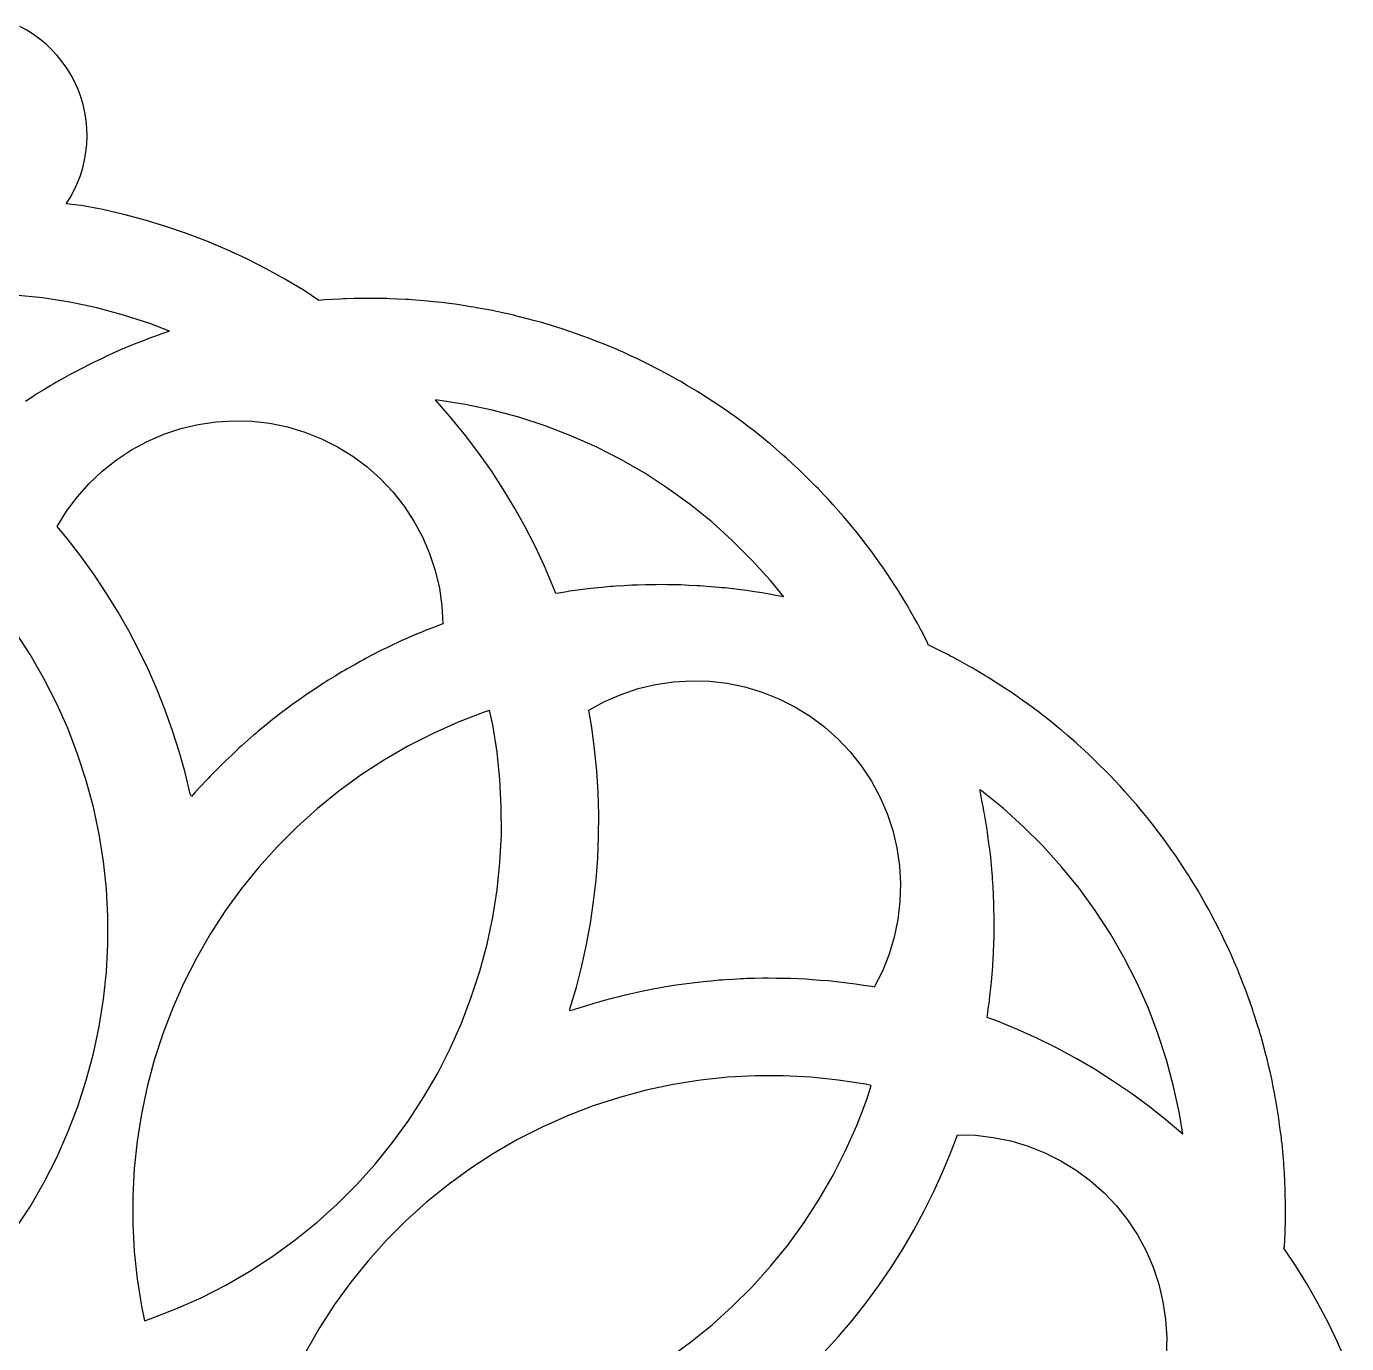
# Model space of a CAD drawing. Extents: x -29.4 to 29.4, y -31.3 to 31.3.
# Drawn here: x 0.95 to 28.41, y 3.65 to 31.04 of the extents above; entities that cross this region are included whole.
import ezdxf

# ---------------------------------------------------------------- set-up
doc = ezdxf.new("R2010")
doc.units = 0
doc.layers.get('0').update_dxf_attribs({"linetype": 'CONTINUOUS'})

msp = doc.modelspace()

# ---------------------------------------------------------------- linework, layer by layer
for p, q in [((0.957, 30.959), (0.811, 31.038)), ((1.097, 30.87), (0.957, 30.959)), ((1.231, 30.773), (1.097, 30.87)), ((1.359, 30.667), (1.231, 30.773)), ((1.48, 30.552), (1.359, 30.667)), ((1.592, 30.431), (1.48, 30.552)), ((1.697, 30.302), (1.592, 30.431)), ((1.793, 30.166), (1.697, 30.302)), ((1.88, 30.025), (1.793, 30.166)), ((1.957, 29.878), (1.88, 30.025)), ((2.025, 29.726), (1.957, 29.878)), ((2.082, 29.571), (2.025, 29.726)), ((2.13, 29.411), (2.082, 29.571)), ((2.166, 29.249), (2.13, 29.411)), ((2.193, 29.086), (2.166, 29.249)), ((2.208, 28.92), (2.193, 29.086)), ((2.212, 28.754), (2.208, 28.92)), ((2.189, 28.423), (2.206, 28.588)), ((2.206, 28.588), (2.212, 28.754)), ((2.161, 28.26), (2.189, 28.423)), ((2.073, 27.94), (2.122, 28.098)), ((2.122, 28.098), (2.161, 28.26)), ((1.944, 27.634), (2.014, 27.785)), ((2.014, 27.785), (2.073, 27.94)), ((1.777, 27.347), (1.865, 27.488)), ((1.865, 27.488), (1.944, 27.634)), ((2.092, 27.315), (1.777, 27.347)), ((2.537, 27.229), (2.092, 27.315)), ((2.98, 27.128), (2.537, 27.229)), ((3.418, 27.011), (2.98, 27.128)), ((3.852, 26.879), (3.418, 27.011)), ((4.282, 26.732), (3.852, 26.879)), ((4.705, 26.57), (4.282, 26.732)), ((5.123, 26.394), (4.705, 26.57)), ((5.535, 26.202), (5.123, 26.394)), ((5.94, 25.997), (5.535, 26.202)), ((6.337, 25.778), (5.94, 25.997)), ((6.726, 25.545), (6.337, 25.778)), ((7.03, 25.341), (6.726, 25.545)), ((1.284, 25.392), (0.712, 25.452)), ((1.851, 25.303), (1.284, 25.392)), ((2.413, 25.184), (1.851, 25.303)), ((7.09, 25.344), (7.03, 25.341)), ((7.15, 25.35), (7.09, 25.344)), ((7.316, 25.359), (7.15, 25.35)), ((7.482, 25.369), (7.316, 25.359)), ((7.543, 25.371), (7.482, 25.369)), ((7.604, 25.374), (7.543, 25.371)), ((7.77, 25.377), (7.604, 25.374)), ((7.936, 25.382), (7.77, 25.377)), ((7.997, 25.382), (7.936, 25.382)), ((8.057, 25.383), (7.997, 25.382)), ((8.223, 25.38), (8.057, 25.383)), ((8.39, 25.379), (8.223, 25.38)), ((8.45, 25.377), (8.39, 25.379)), ((8.511, 25.376), (8.45, 25.377)), ((8.677, 25.367), (8.511, 25.376)), ((8.843, 25.36), (8.677, 25.367)), ((8.904, 25.356), (8.843, 25.36)), ((8.964, 25.353), (8.904, 25.356)), ((9.13, 25.338), (8.964, 25.353)), ((9.296, 25.326), (9.13, 25.338)), ((9.356, 25.319), (9.296, 25.326)), ((9.416, 25.314), (9.356, 25.319)), ((9.581, 25.294), (9.416, 25.314)), ((9.747, 25.275), (9.581, 25.294)), ((9.806, 25.267), (9.747, 25.275)), ((9.867, 25.259), (9.806, 25.267)), ((2.969, 25.035), (2.413, 25.184)), ((3.515, 24.858), (2.969, 25.035)), ((10.031, 25.234), (9.867, 25.259)), ((10.195, 25.209), (10.031, 25.234)), ((10.255, 25.198), (10.195, 25.209)), ((10.315, 25.189), (10.255, 25.198)), ((10.478, 25.158), (10.315, 25.189)), ((10.642, 25.128), (10.478, 25.158)), ((10.701, 25.115), (10.642, 25.128)), ((10.76, 25.103), (10.701, 25.115)), ((10.923, 25.066), (10.76, 25.103)), ((11.085, 25.03), (10.923, 25.066)), ((11.144, 25.015), (11.085, 25.03)), ((11.203, 25.002), (11.144, 25.015)), ((11.364, 24.959), (11.203, 25.002)), ((3.926, 24.702), (3.515, 24.858)), ((11.525, 24.918), (11.364, 24.959)), ((11.583, 24.901), (11.525, 24.918)), ((11.641, 24.885), (11.583, 24.901)), ((11.8, 24.837), (11.641, 24.885)), ((11.96, 24.79), (11.8, 24.837)), ((12.017, 24.771), (11.96, 24.79)), ((12.075, 24.753), (12.017, 24.771)), ((12.233, 24.699), (12.075, 24.753)), ((3.344, 24.488), (3.189, 24.428)), ((3.499, 24.549), (3.344, 24.488)), ((3.556, 24.57), (3.499, 24.549)), ((3.612, 24.592), (3.556, 24.57)), ((3.769, 24.646), (3.612, 24.592)), ((3.926, 24.702), (3.769, 24.646)), ((12.391, 24.647), (12.233, 24.699)), ((12.447, 24.626), (12.391, 24.647)), ((12.505, 24.606), (12.447, 24.626)), ((12.66, 24.547), (12.505, 24.606)), ((12.816, 24.489), (12.66, 24.547)), ((12.872, 24.466), (12.816, 24.489)), ((12.929, 24.444), (12.872, 24.466)), ((13.082, 24.38), (12.929, 24.444)), ((2.661, 24.2), (2.511, 24.128)), ((2.717, 24.225), (2.661, 24.2)), ((2.771, 24.25), (2.717, 24.225)), ((2.924, 24.316), (2.771, 24.25)), ((3.077, 24.382), (2.924, 24.316)), ((3.133, 24.404), (3.077, 24.382)), ((3.189, 24.428), (3.133, 24.404)), ((13.236, 24.316), (13.082, 24.38)), ((13.291, 24.291), (13.236, 24.316)), ((13.347, 24.268), (13.291, 24.291)), ((13.497, 24.198), (13.347, 24.268)), ((13.649, 24.129), (13.497, 24.198)), ((2.105, 23.927), (1.957, 23.851)), ((2.252, 24.004), (2.105, 23.927)), ((2.307, 24.03), (2.252, 24.004)), ((2.361, 24.058), (2.307, 24.03)), ((2.511, 24.128), (2.361, 24.058)), ((13.703, 24.102), (13.649, 24.129)), ((13.758, 24.077), (13.703, 24.102)), ((13.906, 24.001), (13.758, 24.077)), ((14.055, 23.927), (13.906, 24.001)), ((14.109, 23.899), (14.055, 23.927)), ((14.163, 23.871), (14.109, 23.899)), ((1.56, 23.631), (1.508, 23.599)), ((1.705, 23.711), (1.56, 23.631)), ((1.85, 23.794), (1.705, 23.711)), ((1.904, 23.822), (1.85, 23.794)), ((1.957, 23.851), (1.904, 23.822)), ((14.308, 23.791), (14.163, 23.871)), ((14.455, 23.712), (14.308, 23.791)), ((14.507, 23.681), (14.455, 23.712)), ((14.56, 23.652), (14.507, 23.681)), ((14.703, 23.567), (14.56, 23.652)), ((1.121, 23.363), (1.069, 23.331)), ((1.171, 23.396), (1.121, 23.363)), ((1.314, 23.482), (1.171, 23.396)), ((1.456, 23.569), (1.314, 23.482)), ((1.508, 23.599), (1.456, 23.569)), ((14.846, 23.482), (14.703, 23.567)), ((14.897, 23.45), (14.846, 23.482)), ((14.949, 23.419), (14.897, 23.45)), ((15.089, 23.329), (14.949, 23.419)), ((1.069, 23.331), (0.931, 23.239)), ((9.507, 23.267), (9.457, 23.272)), ((9.502, 23.223), (9.457, 23.272)), ((9.8, 22.881), (9.502, 23.223)), ((10.074, 23.177), (9.507, 23.267)), ((10.637, 23.058), (10.074, 23.177)), ((15.229, 23.239), (15.089, 23.329)), ((15.279, 23.205), (15.229, 23.239)), ((15.33, 23.172), (15.279, 23.205)), ((15.467, 23.077), (15.33, 23.172)), ((15.604, 22.983), (15.467, 23.077)), ((4.525, 22.762), (4.895, 22.817)), ((4.895, 22.817), (5.268, 22.839)), ((5.268, 22.839), (5.642, 22.829)), ((5.642, 22.829), (6.013, 22.786)), ((10.086, 22.529), (9.8, 22.881)), ((11.192, 22.909), (10.637, 23.058)), ((11.738, 22.732), (11.192, 22.909)), ((15.653, 22.947), (15.604, 22.983)), ((15.702, 22.913), (15.653, 22.947)), ((15.835, 22.813), (15.702, 22.913)), ((15.969, 22.714), (15.835, 22.813)), ((3.464, 22.409), (3.807, 22.558)), ((3.807, 22.558), (4.161, 22.676)), ((4.161, 22.676), (4.525, 22.762)), ((6.013, 22.786), (6.38, 22.71)), ((6.38, 22.71), (6.738, 22.603)), ((6.738, 22.603), (7.085, 22.465)), ((10.36, 22.167), (10.086, 22.529)), ((12.275, 22.526), (11.738, 22.732)), ((12.8, 22.293), (12.275, 22.526)), ((16.017, 22.677), (15.969, 22.714)), ((16.065, 22.64), (16.017, 22.677)), ((16.195, 22.536), (16.065, 22.64)), ((16.325, 22.433), (16.195, 22.536)), ((3.135, 22.231), (3.464, 22.409)), ((7.085, 22.465), (7.42, 22.298)), ((7.42, 22.298), (7.738, 22.101)), ((13.312, 22.032), (12.8, 22.293)), ((16.371, 22.393), (16.325, 22.433)), ((16.418, 22.355), (16.371, 22.393)), ((16.544, 22.246), (16.418, 22.355)), ((16.671, 22.139), (16.544, 22.246)), ((2.53, 21.793), (2.823, 22.025)), ((2.823, 22.025), (3.135, 22.231)), ((7.738, 22.101), (8.038, 21.878)), ((10.621, 21.796), (10.36, 22.167)), ((13.81, 21.745), (13.312, 22.032)), ((16.716, 22.098), (16.671, 22.139)), ((16.761, 22.058), (16.716, 22.098)), ((16.883, 21.945), (16.761, 22.058)), ((2.259, 21.535), (2.53, 21.793)), ((8.038, 21.878), (8.317, 21.63)), ((10.869, 21.416), (10.621, 21.796)), ((14.292, 21.432), (13.81, 21.745)), ((17.006, 21.833), (16.883, 21.945)), ((17.049, 21.79), (17.006, 21.833)), ((17.094, 21.749), (17.049, 21.79)), ((17.212, 21.632), (17.094, 21.749)), ((2.011, 21.256), (2.259, 21.535)), ((8.317, 21.63), (8.574, 21.358)), ((11.103, 21.027), (10.869, 21.416)), ((14.757, 21.094), (14.292, 21.432)), ((17.33, 21.515), (17.212, 21.632)), ((17.372, 21.472), (17.33, 21.515)), ((17.415, 21.429), (17.372, 21.472)), ((17.529, 21.307), (17.415, 21.429)), ((1.788, 20.955), (2.011, 21.256)), ((8.574, 21.358), (8.805, 21.064)), ((17.643, 21.187), (17.529, 21.307)), ((17.684, 21.142), (17.643, 21.187)), ((17.725, 21.097), (17.684, 21.142)), ((1.592, 20.637), (1.788, 20.955)), ((8.805, 21.064), (9.011, 20.752)), ((11.324, 20.631), (11.103, 21.027)), ((15.204, 20.733), (14.757, 21.094)), ((17.834, 20.972), (17.725, 21.097)), ((17.945, 20.848), (17.834, 20.972)), ((1.827, 20.354), (1.592, 20.637)), ((9.011, 20.752), (9.188, 20.423)), ((11.53, 20.227), (11.324, 20.631)), ((15.631, 20.348), (15.204, 20.733)), ((17.984, 20.801), (17.945, 20.848)), ((18.023, 20.756), (17.984, 20.801)), ((18.128, 20.626), (18.023, 20.756)), ((18.234, 20.498), (18.128, 20.626)), ((2.104, 19.994), (1.827, 20.354)), ((9.188, 20.423), (9.336, 20.079)), ((16.038, 19.942), (15.631, 20.348)), ((18.271, 20.45), (18.234, 20.498)), ((18.31, 20.403), (18.271, 20.45)), ((18.41, 20.271), (18.31, 20.403)), ((9.336, 20.079), (9.453, 19.724)), ((11.723, 19.816), (11.53, 20.227)), ((18.511, 20.139), (18.41, 20.271)), ((18.547, 20.09), (18.511, 20.139)), ((18.583, 20.041), (18.547, 20.09)), ((2.368, 19.626), (2.104, 19.994)), ((11.901, 19.399), (11.723, 19.816)), ((16.423, 19.515), (16.038, 19.942)), ((18.679, 19.905), (18.583, 20.041)), ((18.776, 19.77), (18.679, 19.905)), ((18.809, 19.72), (18.776, 19.77)), ((2.619, 19.248), (2.368, 19.626)), ((9.453, 19.724), (9.539, 19.36)), ((16.7, 19.175), (16.423, 19.515)), ((18.844, 19.67), (18.809, 19.72)), ((18.935, 19.531), (18.844, 19.67)), ((19.027, 19.392), (18.935, 19.531)), ((2.857, 18.861), (2.619, 19.248)), ((9.539, 19.36), (9.593, 18.99)), ((11.96, 19.245), (11.901, 19.399)), ((12.023, 19.255), (11.96, 19.245)), ((12.187, 19.283), (12.023, 19.255)), ((12.247, 19.291), (12.187, 19.283)), ((12.307, 19.301), (12.247, 19.291)), ((12.472, 19.321), (12.307, 19.301)), ((12.637, 19.343), (12.472, 19.321)), ((12.697, 19.349), (12.637, 19.343)), ((12.757, 19.357), (12.697, 19.349)), ((12.923, 19.372), (12.757, 19.357)), ((13.088, 19.388), (12.923, 19.372)), ((13.149, 19.392), (13.088, 19.388)), ((13.209, 19.397), (13.149, 19.392)), ((13.375, 19.406), (13.209, 19.397)), ((13.541, 19.417), (13.375, 19.406)), ((13.602, 19.418), (13.541, 19.417)), ((13.662, 19.422), (13.602, 19.418)), ((13.828, 19.425), (13.662, 19.422)), ((13.995, 19.429), (13.828, 19.425)), ((14.055, 19.429), (13.995, 19.429)), ((14.116, 19.43), (14.055, 19.429)), ((14.282, 19.428), (14.116, 19.43)), ((14.448, 19.426), (14.282, 19.428)), ((14.509, 19.424), (14.448, 19.426)), ((14.569, 19.423), (14.509, 19.424)), ((14.736, 19.415), (14.569, 19.423)), ((14.902, 19.408), (14.736, 19.415)), ((14.962, 19.403), (14.902, 19.408)), ((15.023, 19.4), (14.962, 19.403)), ((15.188, 19.386), (15.023, 19.4)), ((15.354, 19.373), (15.188, 19.386)), ((15.414, 19.366), (15.354, 19.373)), ((15.475, 19.361), (15.414, 19.366)), ((15.64, 19.341), (15.475, 19.361)), ((15.805, 19.323), (15.64, 19.341)), ((15.865, 19.314), (15.805, 19.323)), ((15.925, 19.307), (15.865, 19.314)), ((16.09, 19.281), (15.925, 19.307)), ((16.254, 19.257), (16.09, 19.281)), ((16.314, 19.246), (16.254, 19.257)), ((16.373, 19.236), (16.314, 19.246)), ((16.537, 19.205), (16.373, 19.236)), ((19.059, 19.341), (19.027, 19.392)), ((19.092, 19.29), (19.059, 19.341)), ((19.178, 19.148), (19.092, 19.29)), ((9.593, 18.99), (9.614, 18.617)), ((16.7, 19.175), (16.537, 19.205)), ((19.265, 19.006), (19.178, 19.148)), ((19.295, 18.953), (19.265, 19.006)), ((19.326, 18.901), (19.295, 18.953)), ((3.082, 18.467), (2.857, 18.861)), ((19.407, 18.756), (19.326, 18.901)), ((19.489, 18.612), (19.407, 18.756)), ((1.028, 17.978), (0.715, 18.459)), ((3.292, 18.065), (3.082, 18.467)), ((9.135, 18.429), (8.983, 18.363)), ((9.192, 18.452), (9.135, 18.429)), ((9.247, 18.476), (9.192, 18.452)), ((9.403, 18.535), (9.247, 18.476)), ((9.557, 18.597), (9.403, 18.535)), ((9.614, 18.617), (9.557, 18.597)), ((19.517, 18.558), (19.489, 18.612)), ((19.547, 18.505), (19.517, 18.558)), ((19.572, 18.454), (19.547, 18.505)), ((19.7, 18.21), (19.572, 18.454)), ((8.57, 18.176), (8.419, 18.105)), ((8.72, 18.248), (8.57, 18.176)), ((8.775, 18.272), (8.72, 18.248)), ((8.83, 18.298), (8.775, 18.272)), ((8.983, 18.363), (8.83, 18.298)), ((19.707, 18.176), (19.7, 18.21)), ((19.817, 18.124), (19.707, 18.176)), ((19.965, 18.049), (19.817, 18.124)), ((1.315, 17.48), (1.028, 17.978)), ((3.488, 17.656), (3.292, 18.065)), ((7.962, 17.869), (7.909, 17.841)), ((8.015, 17.898), (7.962, 17.869)), ((8.163, 17.974), (8.015, 17.898)), ((8.311, 18.051), (8.163, 17.974)), ((8.365, 18.078), (8.311, 18.051)), ((8.419, 18.105), (8.365, 18.078)), ((20.114, 17.975), (19.965, 18.049)), ((20.167, 17.946), (20.114, 17.975)), ((20.221, 17.919), (20.167, 17.946)), ((20.367, 17.838), (20.221, 17.919)), ((3.67, 17.24), (3.488, 17.656)), ((7.514, 17.617), (7.372, 17.529)), ((7.567, 17.647), (7.514, 17.617)), ((7.619, 17.678), (7.567, 17.647)), ((7.764, 17.759), (7.619, 17.678)), ((7.909, 17.841), (7.764, 17.759)), ((20.513, 17.759), (20.367, 17.838)), ((20.566, 17.729), (20.513, 17.759)), ((20.619, 17.699), (20.566, 17.729)), ((20.761, 17.614), (20.619, 17.699)), ((20.905, 17.53), (20.761, 17.614)), ((1.577, 16.968), (1.315, 17.48)), ((7.128, 17.379), (6.989, 17.287)), ((7.179, 17.41), (7.128, 17.379)), ((7.23, 17.443), (7.179, 17.41)), ((7.372, 17.529), (7.23, 17.443)), ((13.673, 17.267), (14.037, 17.354)), ((14.037, 17.354), (14.407, 17.408)), ((14.407, 17.408), (14.78, 17.431)), ((14.78, 17.431), (15.154, 17.421)), ((15.154, 17.421), (15.525, 17.378)), ((15.525, 17.378), (15.891, 17.303)), ((15.891, 17.303), (16.25, 17.196)), ((20.956, 17.497), (20.905, 17.53)), ((21.008, 17.466), (20.956, 17.497)), ((21.148, 17.376), (21.008, 17.466)), ((21.288, 17.287), (21.148, 17.376)), ((3.837, 16.818), (3.67, 17.24)), ((6.615, 17.03), (6.479, 16.935)), ((6.75, 17.127), (6.615, 17.03)), ((6.8, 17.161), (6.75, 17.127)), ((6.85, 17.196), (6.8, 17.161)), ((6.989, 17.287), (6.85, 17.196)), ((12.975, 16.999), (13.318, 17.148)), ((13.318, 17.148), (13.673, 17.267)), ((16.25, 17.196), (16.597, 17.058)), ((16.597, 17.058), (16.932, 16.891)), ((21.338, 17.253), (21.288, 17.287)), ((21.389, 17.22), (21.338, 17.253)), ((21.525, 17.124), (21.389, 17.22)), ((21.663, 17.031), (21.525, 17.124)), ((21.711, 16.995), (21.663, 17.031)), ((1.811, 16.443), (1.577, 16.968)), ((3.99, 16.391), (3.837, 16.818)), ((6.249, 16.761), (6.117, 16.661)), ((6.381, 16.863), (6.249, 16.761)), ((6.43, 16.898), (6.381, 16.863)), ((6.479, 16.935), (6.43, 16.898)), ((10.469, 16.776), (9.932, 16.57)), ((10.584, 16.814), (10.469, 16.776)), ((10.648, 16.514), (10.584, 16.814)), ((12.647, 16.821), (12.975, 16.999)), ((12.708, 16.459), (12.647, 16.821)), ((16.932, 16.891), (17.25, 16.695)), ((21.761, 16.96), (21.711, 16.995)), ((21.894, 16.86), (21.761, 16.96)), ((22.028, 16.762), (21.894, 16.86)), ((22.075, 16.724), (22.028, 16.762)), ((5.894, 16.48), (5.765, 16.375)), ((6.022, 16.586), (5.894, 16.48)), ((6.07, 16.623), (6.022, 16.586)), ((6.117, 16.661), (6.07, 16.623)), ((9.932, 16.57), (9.407, 16.336)), ((10.738, 15.946), (10.648, 16.514)), ((17.25, 16.695), (17.55, 16.472)), ((22.124, 16.688), (22.075, 16.724)), ((22.253, 16.583), (22.124, 16.688)), ((22.384, 16.48), (22.253, 16.583)), ((22.43, 16.441), (22.384, 16.48)), ((2.017, 15.907), (1.811, 16.443)), ((4.127, 15.958), (3.99, 16.391)), ((5.672, 16.297), (5.548, 16.186)), ((5.719, 16.335), (5.672, 16.297)), ((5.765, 16.375), (5.719, 16.335)), ((9.407, 16.336), (8.895, 16.075)), ((12.768, 16.009), (12.708, 16.459)), ((17.55, 16.472), (17.829, 16.223)), ((17.829, 16.223), (18.086, 15.952)), ((22.477, 16.403), (22.43, 16.441)), ((22.603, 16.294), (22.477, 16.403)), ((22.729, 16.186), (22.603, 16.294)), ((4.25, 15.521), (4.127, 15.958)), ((5.333, 15.995), (5.213, 15.88)), ((5.378, 16.035), (5.333, 15.995)), ((5.423, 16.077), (5.378, 16.035)), ((5.548, 16.186), (5.423, 16.077)), ((8.895, 16.075), (8.398, 15.787)), ((10.798, 15.375), (10.738, 15.946)), ((12.813, 15.558), (12.768, 16.009)), ((18.086, 15.952), (18.318, 15.658)), ((22.774, 16.145), (22.729, 16.186)), ((22.82, 16.105), (22.774, 16.145)), ((22.942, 15.992), (22.82, 16.105)), ((23.065, 15.88), (22.942, 15.992)), ((2.195, 15.36), (2.017, 15.907)), ((5.005, 15.682), (4.888, 15.563)), ((5.048, 15.724), (5.005, 15.682)), ((5.091, 15.767), (5.048, 15.724)), ((5.213, 15.88), (5.091, 15.767)), ((8.398, 15.787), (7.916, 15.474)), ((18.318, 15.658), (18.524, 15.346)), ((23.108, 15.838), (23.065, 15.88)), ((23.152, 15.796), (23.108, 15.838)), ((23.27, 15.679), (23.152, 15.796)), ((23.389, 15.563), (23.27, 15.679)), ((4.356, 15.08), (4.25, 15.521)), ((4.73, 15.401), (4.687, 15.358)), ((4.771, 15.445), (4.73, 15.401)), ((4.888, 15.563), (4.771, 15.445)), ((7.916, 15.474), (7.451, 15.136)), ((12.842, 15.105), (12.813, 15.558)), ((23.431, 15.519), (23.389, 15.563)), ((23.474, 15.476), (23.431, 15.519)), ((23.587, 15.355), (23.474, 15.476)), ((2.344, 14.805), (2.195, 15.36)), ((4.462, 15.113), (4.422, 15.067)), ((4.575, 15.235), (4.462, 15.113)), ((4.687, 15.358), (4.575, 15.235)), ((7.451, 15.136), (7.005, 14.774)), ((10.828, 14.801), (10.798, 15.375)), ((12.855, 14.651), (12.842, 15.105)), ((18.524, 15.346), (18.701, 15.017)), ((20.816, 15.142), (20.776, 15.166)), ((20.79, 15.107), (20.776, 15.166)), ((20.822, 14.943), (20.79, 15.107)), ((21.263, 14.78), (20.816, 15.142)), ((23.702, 15.234), (23.587, 15.355)), ((23.742, 15.189), (23.702, 15.234)), ((23.784, 15.145), (23.742, 15.189)), ((23.893, 15.019), (23.784, 15.145)), ((4.381, 15.022), (4.356, 15.08)), ((4.422, 15.067), (4.381, 15.022)), ((18.701, 15.017), (18.849, 14.674)), ((20.856, 14.781), (20.822, 14.943)), ((24.003, 14.895), (23.893, 15.019)), ((24.042, 14.849), (24.003, 14.895)), ((24.082, 14.803), (24.042, 14.849)), ((2.463, 14.243), (2.344, 14.805)), ((7.005, 14.774), (6.578, 14.389)), ((10.829, 14.226), (10.828, 14.801)), ((12.852, 14.198), (12.855, 14.651)), ((18.849, 14.674), (18.967, 14.319)), ((20.866, 14.721), (20.856, 14.781)), ((20.877, 14.661), (20.866, 14.721)), ((20.904, 14.497), (20.877, 14.661)), ((21.69, 14.396), (21.263, 14.78)), ((24.187, 14.674), (24.082, 14.803)), ((24.293, 14.546), (24.187, 14.674)), ((6.578, 14.389), (6.172, 13.983)), ((18.967, 14.319), (19.053, 13.955)), ((20.931, 14.333), (20.904, 14.497)), ((20.939, 14.273), (20.931, 14.333)), ((22.096, 13.99), (21.69, 14.396)), ((24.33, 14.498), (24.293, 14.546)), ((24.368, 14.451), (24.33, 14.498)), ((24.468, 14.318), (24.368, 14.451)), ((24.57, 14.186), (24.468, 14.318)), ((2.553, 13.676), (2.463, 14.243)), ((10.799, 13.652), (10.829, 14.226)), ((12.833, 13.744), (12.852, 14.198)), ((20.949, 14.213), (20.939, 14.273)), ((20.97, 14.048), (20.949, 14.213)), ((20.992, 13.883), (20.97, 14.048)), ((24.605, 14.137), (24.57, 14.186)), ((24.642, 14.089), (24.605, 14.137)), ((24.737, 13.953), (24.642, 14.089)), ((6.172, 13.983), (5.787, 13.556)), ((12.798, 13.292), (12.833, 13.744)), ((19.053, 13.955), (19.107, 13.585)), ((20.998, 13.823), (20.992, 13.883)), ((21.005, 13.763), (20.998, 13.823)), ((21.02, 13.597), (21.005, 13.763)), ((22.481, 13.563), (22.096, 13.99)), ((24.834, 13.817), (24.737, 13.953)), ((24.868, 13.767), (24.834, 13.817)), ((24.903, 13.717), (24.868, 13.767)), ((2.614, 13.104), (2.553, 13.676)), ((5.787, 13.556), (5.426, 13.109)), ((10.739, 13.081), (10.799, 13.652)), ((19.107, 13.585), (19.129, 13.212)), ((21.036, 13.432), (21.02, 13.597)), ((22.843, 13.116), (22.481, 13.563)), ((24.993, 13.578), (24.903, 13.717)), ((25.086, 13.44), (24.993, 13.578)), ((12.748, 12.841), (12.798, 13.292)), ((19.129, 13.212), (19.118, 12.838)), ((21.04, 13.371), (21.036, 13.432)), ((21.045, 13.311), (21.04, 13.371)), ((21.054, 13.145), (21.045, 13.311)), ((25.117, 13.388), (25.086, 13.44)), ((25.15, 13.337), (25.117, 13.388)), ((25.236, 13.195), (25.15, 13.337)), ((25.324, 13.053), (25.236, 13.195)), ((2.644, 12.53), (2.614, 13.104)), ((5.426, 13.109), (5.088, 12.644)), ((10.649, 12.513), (10.739, 13.081)), ((21.065, 12.979), (21.054, 13.145)), ((21.067, 12.918), (21.065, 12.979)), ((21.07, 12.858), (21.067, 12.918)), ((23.181, 12.651), (22.843, 13.116)), ((25.353, 13.001), (25.324, 13.053)), ((25.385, 12.949), (25.353, 13.001)), ((25.466, 12.803), (25.385, 12.949)), ((5.088, 12.644), (4.775, 12.162)), ((12.682, 12.392), (12.748, 12.841)), ((19.118, 12.838), (19.074, 12.467)), ((21.073, 12.692), (21.07, 12.858)), ((21.078, 12.525), (21.073, 12.692)), ((23.494, 12.17), (23.181, 12.651)), ((25.548, 12.659), (25.466, 12.803)), ((25.576, 12.605), (25.548, 12.659)), ((2.644, 11.956), (2.644, 12.53)), ((10.53, 11.951), (10.649, 12.513)), ((12.6, 11.946), (12.682, 12.392)), ((19.074, 12.467), (18.998, 12.101)), ((21.076, 12.238), (21.079, 12.404)), ((21.077, 12.465), (21.078, 12.525)), ((21.079, 12.404), (21.077, 12.465)), ((25.605, 12.552), (25.576, 12.605)), ((25.681, 12.404), (25.605, 12.552)), ((25.758, 12.257), (25.681, 12.404)), ((4.775, 12.162), (4.488, 11.664)), ((18.998, 12.101), (18.891, 11.743)), ((21.075, 12.072), (21.076, 12.238)), ((23.782, 11.672), (23.494, 12.17)), ((25.784, 12.202), (25.758, 12.257)), ((25.812, 12.148), (25.784, 12.202)), ((25.883, 11.998), (25.812, 12.148)), ((2.614, 11.382), (2.644, 11.956)), ((10.382, 11.396), (10.53, 11.951)), ((12.503, 11.502), (12.6, 11.946)), ((21.063, 11.785), (21.071, 11.951)), ((21.071, 11.951), (21.072, 12.011)), ((21.072, 12.011), (21.075, 12.072)), ((25.955, 11.848), (25.883, 11.998)), ((25.979, 11.792), (25.955, 11.848)), ((4.488, 11.664), (4.228, 11.152)), ((18.891, 11.743), (18.752, 11.395)), ((21.048, 11.497), (21.051, 11.558)), ((21.051, 11.558), (21.056, 11.618)), ((21.056, 11.618), (21.063, 11.785)), ((24.043, 11.16), (23.782, 11.672)), ((26.005, 11.737), (25.979, 11.792)), ((26.07, 11.584), (26.005, 11.737)), ((26.136, 11.432), (26.07, 11.584)), ((2.555, 10.81), (2.614, 11.382)), ((10.204, 10.849), (10.382, 11.396)), ((12.39, 11.063), (12.503, 11.502)), ((18.752, 11.395), (18.584, 11.061)), ((21.021, 11.166), (21.034, 11.332)), ((21.034, 11.332), (21.048, 11.497)), ((26.159, 11.376), (26.136, 11.432)), ((26.183, 11.32), (26.159, 11.376)), ((26.242, 11.165), (26.183, 11.32)), ((4.228, 11.152), (3.994, 10.627)), ((12.262, 10.627), (12.39, 11.063)), ((13.847, 10.989), (13.684, 10.957)), ((14.01, 11.023), (13.847, 10.989)), ((14.07, 11.033), (14.01, 11.023)), ((14.129, 11.045), (14.07, 11.033)), ((14.293, 11.071), (14.129, 11.045)), ((14.457, 11.099), (14.293, 11.071)), ((14.517, 11.107), (14.457, 11.099)), ((14.577, 11.116), (14.517, 11.107)), ((14.742, 11.137), (14.577, 11.116)), ((14.907, 11.159), (14.742, 11.137)), ((14.967, 11.165), (14.907, 11.159)), ((15.028, 11.172), (14.967, 11.165)), ((15.193, 11.187), (15.028, 11.172)), ((15.359, 11.203), (15.193, 11.187)), ((15.419, 11.207), (15.359, 11.203)), ((15.479, 11.213), (15.419, 11.207)), ((15.646, 11.222), (15.479, 11.213)), ((15.812, 11.232), (15.646, 11.222)), ((15.872, 11.234), (15.812, 11.232)), ((15.933, 11.237), (15.872, 11.234)), ((16.099, 11.24), (15.933, 11.237)), ((16.265, 11.245), (16.099, 11.24)), ((16.326, 11.245), (16.265, 11.245)), ((16.386, 11.246), (16.326, 11.245)), ((16.553, 11.243), (16.386, 11.246)), ((16.719, 11.242), (16.553, 11.243)), ((16.779, 11.24), (16.719, 11.242)), ((16.84, 11.239), (16.779, 11.24)), ((17.006, 11.23), (16.84, 11.239)), ((17.172, 11.223), (17.006, 11.23)), ((17.233, 11.219), (17.172, 11.223)), ((17.293, 11.216), (17.233, 11.219)), ((17.459, 11.201), (17.293, 11.216)), ((17.625, 11.189), (17.459, 11.201)), ((17.685, 11.182), (17.625, 11.189)), ((17.745, 11.177), (17.685, 11.182)), ((17.91, 11.157), (17.745, 11.177)), ((18.076, 11.138), (17.91, 11.157)), ((18.136, 11.129), (18.076, 11.138)), ((18.196, 11.122), (18.136, 11.129)), ((18.36, 11.096), (18.196, 11.122)), ((18.525, 11.072), (18.36, 11.096)), ((18.584, 11.061), (18.525, 11.072)), ((20.99, 10.88), (21.01, 11.045)), ((21.01, 11.045), (21.015, 11.106)), ((21.015, 11.106), (21.021, 11.166)), ((24.277, 10.635), (24.043, 11.16)), ((26.304, 11.01), (26.242, 11.165)), ((26.324, 10.953), (26.304, 11.01)), ((2.465, 10.242), (2.555, 10.81)), ((9.999, 10.312), (10.204, 10.849)), ((12.746, 10.718), (12.688, 10.702)), ((12.804, 10.736), (12.746, 10.718)), ((12.964, 10.78), (12.804, 10.736)), ((13.125, 10.824), (12.964, 10.78)), ((13.183, 10.839), (13.125, 10.824)), ((13.242, 10.854), (13.183, 10.839)), ((13.404, 10.892), (13.242, 10.854)), ((13.566, 10.931), (13.404, 10.892)), ((13.625, 10.943), (13.566, 10.931)), ((13.684, 10.957), (13.625, 10.943)), ((20.962, 10.655), (20.971, 10.715)), ((20.971, 10.715), (20.99, 10.88)), ((26.346, 10.897), (26.324, 10.953)), ((26.4, 10.739), (26.346, 10.897)), ((26.456, 10.583), (26.4, 10.739)), ((3.994, 10.627), (3.788, 10.09)), ((12.255, 10.565), (12.262, 10.627)), ((12.313, 10.583), (12.255, 10.565)), ((12.37, 10.603), (12.313, 10.583)), ((12.529, 10.652), (12.37, 10.603)), ((12.688, 10.702), (12.529, 10.652)), ((20.929, 10.432), (20.955, 10.595)), ((20.955, 10.595), (20.962, 10.655)), ((24.483, 10.099), (24.277, 10.635)), ((26.474, 10.525), (26.456, 10.583)), ((26.494, 10.468), (26.474, 10.525)), ((26.543, 10.309), (26.494, 10.468)), ((2.346, 9.68), (2.465, 10.242)), ((9.765, 9.787), (9.999, 10.312)), ((21.145, 10.352), (20.929, 10.432)), ((21.565, 10.179), (21.145, 10.352)), ((21.978, 9.992), (21.565, 10.179)), ((26.594, 10.15), (26.543, 10.309)), ((3.788, 10.09), (3.611, 9.543)), ((22.385, 9.79), (21.978, 9.992)), ((24.661, 9.552), (24.483, 10.099)), ((26.61, 10.092), (26.594, 10.15)), ((26.628, 10.034), (26.61, 10.092)), ((26.671, 9.874), (26.628, 10.034)), ((2.197, 9.125), (2.346, 9.68)), ((9.504, 9.275), (9.765, 9.787)), ((22.784, 9.575), (22.385, 9.79)), ((26.716, 9.713), (26.671, 9.874)), ((26.73, 9.654), (26.716, 9.713)), ((26.746, 9.596), (26.73, 9.654)), ((3.611, 9.543), (3.462, 8.988)), ((23.175, 9.345), (22.784, 9.575)), ((23.559, 9.102), (23.175, 9.345)), ((24.81, 8.997), (24.661, 9.552)), ((26.783, 9.434), (26.746, 9.596)), ((26.823, 9.272), (26.783, 9.434)), ((2.02, 8.578), (2.197, 9.125)), ((9.217, 8.777), (9.504, 9.275)), ((14.97, 9.128), (14.403, 9.038)), ((15.542, 9.189), (14.97, 9.128)), ((16.116, 9.219), (15.542, 9.189)), ((16.69, 9.219), (16.116, 9.219)), ((17.264, 9.189), (16.69, 9.219)), ((17.836, 9.129), (17.264, 9.189)), ((18.404, 9.04), (17.836, 9.129)), ((23.933, 8.846), (23.559, 9.102)), ((26.835, 9.213), (26.823, 9.272)), ((26.849, 9.154), (26.835, 9.213)), ((26.881, 8.991), (26.849, 9.154)), ((3.462, 8.988), (3.343, 8.426)), ((13.841, 8.918), (13.286, 8.769)), ((14.403, 9.038), (13.841, 8.918)), ((18.522, 9.015), (18.404, 9.04)), ((18.427, 8.723), (18.522, 9.015)), ((24.298, 8.577), (23.933, 8.846)), ((24.929, 8.435), (24.81, 8.997)), ((26.914, 8.828), (26.881, 8.991)), ((26.924, 8.768), (26.914, 8.828)), ((1.814, 8.042), (2.02, 8.578)), ((8.904, 8.295), (9.217, 8.777)), ((12.739, 8.592), (12.203, 8.385)), ((13.286, 8.769), (12.739, 8.592)), ((18.222, 8.186), (18.427, 8.723)), ((24.654, 8.295), (24.298, 8.577)), ((26.936, 8.709), (26.924, 8.768)), ((26.962, 8.545), (26.936, 8.709)), ((26.99, 8.381), (26.962, 8.545)), ((3.343, 8.426), (3.253, 7.858)), ((8.567, 7.83), (8.904, 8.295)), ((12.203, 8.385), (11.678, 8.151)), ((25, 8.001), (24.654, 8.295)), ((25, 8.001), (24.929, 8.435)), ((26.998, 8.32), (26.99, 8.381)), ((27.008, 8.261), (26.998, 8.32)), ((27.028, 8.096), (27.008, 8.261)), ((1.581, 7.517), (1.814, 8.042)), ((11.678, 8.151), (11.166, 7.89)), ((17.988, 7.661), (18.222, 8.186)), ((20.185, 7.646), (20.312, 7.99)), ((20.312, 7.99), (20.686, 7.98)), ((20.686, 7.98), (21.058, 7.937)), ((27.05, 7.931), (27.028, 8.096)), ((3.253, 7.858), (3.194, 7.287)), ((8.205, 7.383), (8.567, 7.83)), ((11.166, 7.89), (10.668, 7.603)), ((21.058, 7.937), (21.424, 7.862)), ((21.424, 7.862), (21.782, 7.756)), ((21.782, 7.756), (22.13, 7.618)), ((27.056, 7.87), (27.05, 7.931)), ((27.064, 7.81), (27.056, 7.87)), ((27.078, 7.645), (27.064, 7.81)), ((1.32, 7.005), (1.581, 7.517)), ((10.668, 7.603), (10.186, 7.29)), ((17.728, 7.149), (17.988, 7.661)), ((20.012, 7.226), (20.185, 7.646)), ((22.13, 7.618), (22.465, 7.451)), ((22.465, 7.451), (22.783, 7.255)), ((27.095, 7.479), (27.078, 7.645)), ((27.099, 7.419), (27.095, 7.479)), ((27.104, 7.358), (27.099, 7.419)), ((3.194, 7.287), (3.164, 6.713)), ((7.821, 6.956), (8.205, 7.383)), ((10.186, 7.29), (9.722, 6.952)), ((17.44, 6.651), (17.728, 7.149)), ((19.825, 6.813), (20.012, 7.226)), ((22.783, 7.255), (23.083, 7.033)), ((27.113, 7.192), (27.104, 7.358)), ((27.123, 7.026), (27.113, 7.192)), ((1.033, 6.507), (1.32, 7.005)), ((7.415, 6.55), (7.821, 6.956)), ((9.722, 6.952), (9.275, 6.59)), ((23.083, 7.033), (23.363, 6.785)), ((27.125, 6.966), (27.123, 7.026)), ((27.128, 6.905), (27.125, 6.966)), ((27.132, 6.739), (27.128, 6.905)), ((3.164, 6.713), (3.164, 6.138)), ((9.275, 6.59), (8.848, 6.205)), ((17.128, 6.169), (17.44, 6.651)), ((19.623, 6.406), (19.825, 6.813)), ((23.363, 6.785), (23.62, 6.513)), ((27.136, 6.573), (27.132, 6.739)), ((0.72, 6.025), (1.033, 6.507)), ((6.988, 6.165), (7.415, 6.55)), ((19.408, 6.007), (19.623, 6.406)), ((23.62, 6.513), (23.852, 6.22)), ((27.135, 6.285), (27.137, 6.452)), ((27.136, 6.512), (27.136, 6.573)), ((27.137, 6.452), (27.136, 6.512)), ((3.164, 6.138), (3.194, 5.564)), ((6.541, 5.803), (6.988, 6.165)), ((8.848, 6.205), (8.442, 5.798)), ((16.79, 5.704), (17.128, 6.169)), ((23.852, 6.22), (24.058, 5.908)), ((27.13, 5.998), (27.131, 6.058)), ((27.131, 6.058), (27.133, 6.119)), ((27.133, 6.119), (27.135, 6.285)), ((6.077, 5.465), (6.541, 5.803)), ((8.442, 5.798), (8.058, 5.371)), ((19.178, 5.615), (19.408, 6.007)), ((24.058, 5.908), (24.236, 5.579)), ((27.115, 5.666), (27.126, 5.942)), ((27.126, 5.942), (27.13, 5.998)), ((3.194, 5.564), (3.255, 4.993)), ((16.429, 5.257), (16.79, 5.704)), ((18.935, 5.232), (19.178, 5.615)), ((24.236, 5.579), (24.384, 5.236)), ((27.105, 5.633), (27.115, 5.666)), ((27.356, 5.255), (27.105, 5.633)), ((5.595, 5.152), (6.077, 5.465)), ((8.058, 5.371), (7.696, 4.924)), ((16.044, 4.83), (16.429, 5.257)), ((18.679, 4.857), (18.935, 5.232)), ((24.384, 5.236), (24.502, 4.881)), ((27.594, 4.869), (27.356, 5.255)), ((3.255, 4.993), (3.345, 4.425)), ((5.097, 4.864), (5.595, 5.152)), ((4.585, 4.603), (5.097, 4.864)), ((7.696, 4.924), (7.359, 4.459)), ((15.638, 4.424), (16.044, 4.83)), ((18.41, 4.492), (18.679, 4.857)), ((24.502, 4.881), (24.588, 4.517)), ((27.818, 4.474), (27.594, 4.869)), ((3.345, 4.425), (3.409, 4.125)), ((4.06, 4.369), (4.585, 4.603)), ((7.359, 4.459), (7.046, 3.977)), ((15.211, 4.039), (15.638, 4.424)), ((18.128, 4.136), (18.41, 4.492)), ((24.588, 4.517), (24.643, 4.147)), ((28.029, 4.072), (27.818, 4.474)), ((3.409, 4.125), (3.524, 4.163)), ((3.524, 4.163), (4.06, 4.369)), ((17.834, 3.791), (18.128, 4.136)), ((24.643, 4.147), (24.665, 3.774)), ((7.046, 3.977), (6.759, 3.479)), ((14.765, 3.677), (15.211, 4.039)), ((28.225, 3.663), (28.029, 4.072)), ((14.3, 3.339), (14.765, 3.677)), ((17.528, 3.455), (17.834, 3.791)), ((24.665, 3.774), (24.654, 3.4)), ((28.407, 3.248), (28.225, 3.663))]:
    msp.add_line(p, q)

doc.saveas('drawing.dxf')
